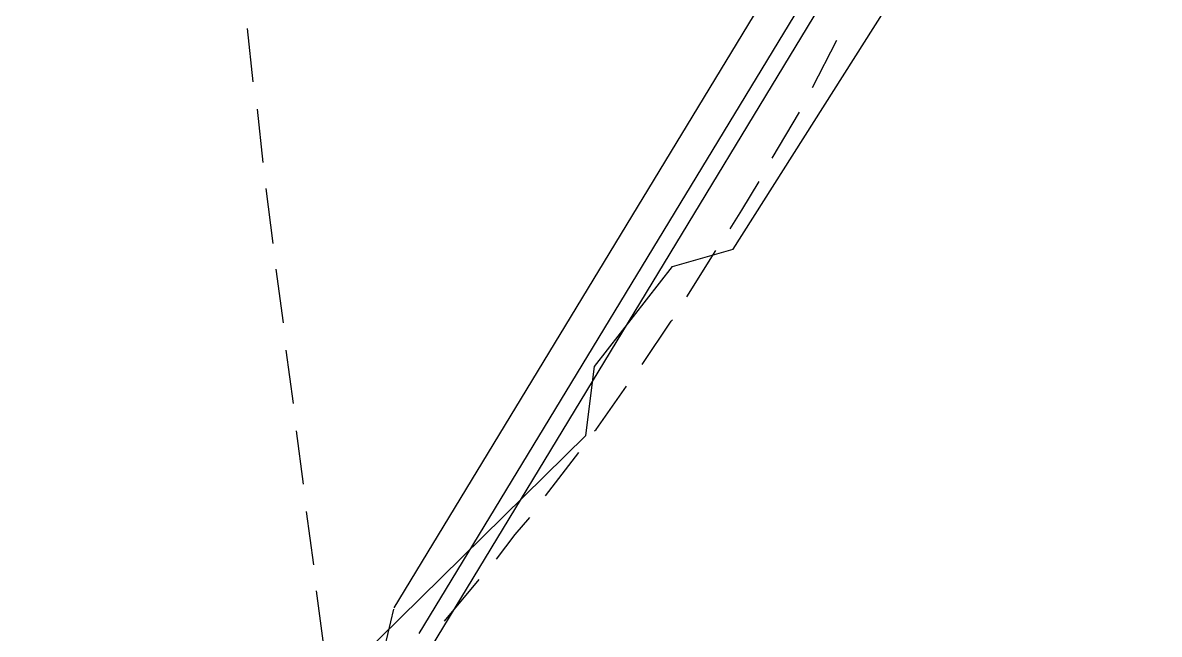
# Model space of a CAD drawing. Header units: feet. Extents: x -84 to 198, y -22 to 181.
# Drawn here: x 133.67 to 144.18, y 86.32 to 91.98 of the extents above; entities that cross this region are included whole.
import ezdxf

# ---------------------------------------------------------------- set-up
doc = ezdxf.new("R2010")
doc.units = ezdxf.units.FT
doc.layers.add('A-AREA-COMUN', color=252, linetype='CONTINUOUS')
doc.layers.add('A-LINEA', color=7, linetype='CONTINUOUS')

msp = doc.modelspace()

# ---------------------------------------------------------------- linework, layer by layer
at = {"layer": 'A-AREA-COMUN'}
msp.add_lwpolyline([(132.928, 81.0133), (136.4, 85.7244), (138.88, 88.16), (138.96, 88.8), (139.68, 89.7244), (140.24, 89.8844), (141.92, 92.5333), (143.2, 95.1289), (144.16, 97.7244), (145.952, 104.5689), (147.168, 110.9333), (147.712, 116.0178), (146.912, 109.8489), (146, 105.3689), (144.72, 105.3689), (138.64, 106.7733), (138.48, 106.5244), (137.792, 106.5244), (137.76, 106.2933), (136.72, 106.2933), (135.488, 106.6133), (135.36, 106.1689), (133.568, 106.1689)], dxfattribs=at)
at = {"layer": 'A-LINEA'}
for p, q in [((137.106, 86.5685), (144.0266, 97.9674)), ((137.106, 86.5685), (144.0266, 97.9674)), ((137.106, 86.5685), (144.0266, 97.9674)), ((137.106, 86.5685), (144.0266, 97.9674)), ((137.106, 86.5685), (144.0266, 97.9674)), ((137.106, 86.5685), (144.0266, 97.9674)), ((137.3394, 86.3305), (144.3454, 97.8702)), ((137.3394, 86.3305), (144.3454, 97.8702)), ((137.3394, 86.3305), (144.3454, 97.8702)), ((137.3394, 86.3305), (144.3454, 97.8702)), ((137.3394, 86.3305), (144.3454, 97.8702)), ((137.3394, 86.3305), (144.3454, 97.8702)), ((137.4514, 86.2068), (144.4985, 97.8196)), ((137.4514, 86.2068), (144.4985, 97.8196)), ((137.4514, 86.2068), (144.4985, 97.8196)), ((137.4514, 86.2068), (144.4985, 97.8196)), ((135.7467, 91.9244), (135.8, 91.4311)), ((140.9733, 91.3778), (141.2, 91.8178)), ((135.84, 91.1778), (135.8933, 90.6844)), ((140.6, 90.7244), (140.8533, 91.1511)), ((135.92, 90.4444), (135.9867, 89.9378)), ((139.8133, 89.4444), (140.08, 89.8711)), ((136.0133, 89.6978), (136.08, 89.2044)), ((136.1067, 88.9511), (136.1733, 88.4578)), ((136.2, 88.2044), (136.2667, 87.7111)), ((138.5067, 87.6044), (138.8133, 88.0044)), ((136.2933, 87.4578), (136.36, 86.9644)), ((137.5733, 86.4444), (137.8933, 86.8311)), ((136.3867, 86.7244), (136.4533, 86.2178)), ((137.1004, 86.5542), (130.2222, 57.4874)), ((137.1004, 86.5542), (130.2222, 57.4874)), ((137.1004, 86.5542), (130.2222, 57.4874)), ((137.1004, 86.5542), (130.2222, 57.4874)), ((137.1004, 86.5542), (130.2222, 57.4874)), ((137.1004, 86.5542), (130.2222, 57.4874))]:
    msp.add_line(p, q, dxfattribs=at)
for points in [[(140.2133, 90.0711), (140.32, 90.2444), (140.48, 90.5111)], [(139.4, 88.8178), (139.6667, 89.2178), (139.68, 89.2311)], [(138.96, 88.2044), (138.9733, 88.2178), (139.2533, 88.6178)], [(138.0533, 87.0178), (138.2267, 87.2444), (138.36, 87.4044)]]:
    msp.add_lwpolyline(points, dxfattribs=at)

doc.saveas('drawing.dxf')
